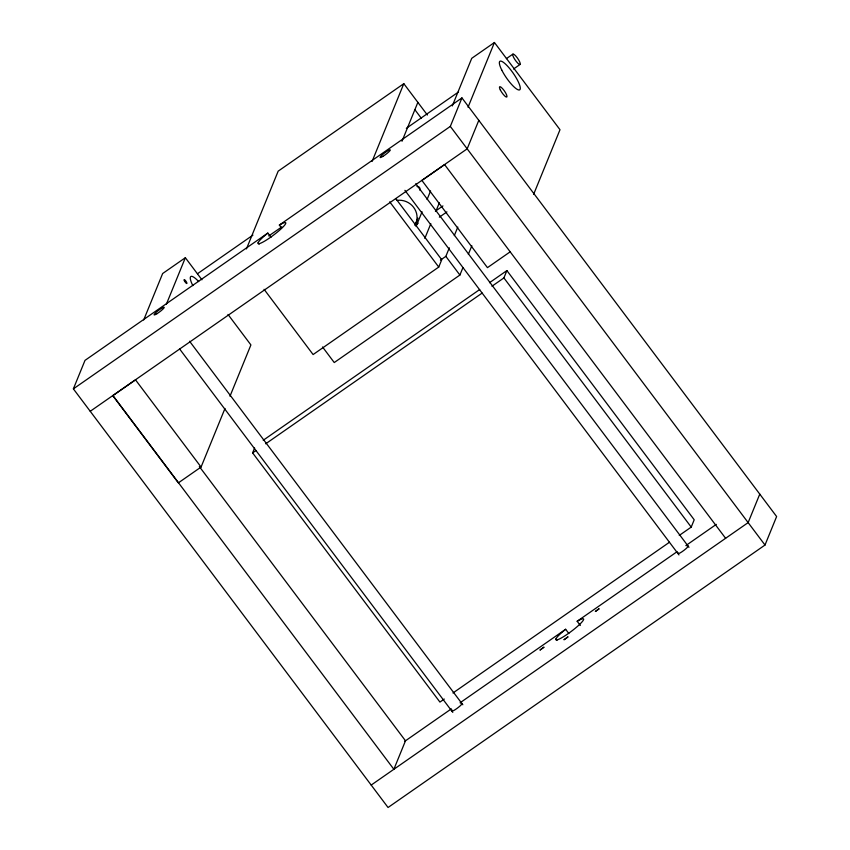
<?xml version="1.0" encoding="UTF-8"?>
<svg xmlns="http://www.w3.org/2000/svg" width="850" height="850" viewBox="0 0 850 850"><rect width="100%" height="100%" fill="white"/><g stroke="black" fill="none" stroke-linecap="round" stroke-linejoin="round"><path stroke-width="1.27" d="M267.824 233.081A17.34 2.561 -36.9 0 0 259.93 243.472A17.34 2.561 -36.9 0 0 281.647 228.342A17.34 2.561 -36.9 0 0 279.342 225.059L461.943 97.909L776.624 516.545L765 545.041L388.057 807.5L73.376 388.864L85 360.379L267.824 233.081L270.98 237.278M143.703 319.94L162.648 273.53L185.353 257.72L201.939 279.788M166.409 304.13L185.353 257.72M246.436 248.923L278.173 171.158L403.814 83.672L427.38 115.026M201.067 467.054L135.511 379.844L112.806 395.654L178.362 482.864L201.067 467.054L224.995 408.436M229.978 396.228L250.909 344.93L228.002 314.457M444.274 699.051L439.928 702.079L252.609 452.891L254.607 448.003M372.077 161.447L403.814 83.672M401.997 141.249L417.86 102.361M452.296 105.942L471.739 58.31L494.445 42.5L560.001 129.71L533.587 194.438M73.376 388.864L450.319 126.406L461.943 97.909M417.934 218.099L414.949 225.42L418.179 223.178M416.064 226.504L422.067 211.778M427.082 199.506L430.578 190.921M468.031 107.228L494.445 42.5M424.83 238.372L430.833 223.656M435.848 211.384L439.354 202.789M478.805 120.339L467.171 148.835L90.228 411.294M264.074 289.319L313.108 354.556L438.749 267.07L441.745 259.739L395.866 198.719M440.428 260.132L445.846 256.36L449.331 247.817M454.314 235.609L457.81 227.056M322.543 346.97L334.241 362.546L459.892 275.049L462.889 267.729M468.361 254.299L471.856 245.746M491.938 286.248L503.912 277.918L506.897 270.587L694.206 519.775L691.22 527.106L679.256 535.436M759.773 494.116L748.138 522.612L371.195 785.071M197.455 273.743L252.928 235.121M406.321 128.318L458.533 91.959M506.398 58.629L512.933 54.081M268.749 235.939L281.775 226.929M513.528 69.02L520.051 64.472A6.301 1.498 55.2 0 0 515.865 56.079A6.301 1.498 55.2 0 0 513.559 57.279A6.301 1.498 55.2 0 0 520.051 64.472M435.402 211.183L442.935 205.934M439.354 217.175L446.93 211.894M510.159 251.834L487.454 267.644L421.897 180.434L444.603 164.624L725.613 538.294M263.224 440.268L479.697 289.531M489.494 282.71L506.897 270.587M252.609 452.891L255.882 450.617M265.668 443.806L482.152 293.069M452.976 692.984L669.46 542.247M404.589 741.423L451.382 708.847M460.094 702.78L565.654 629.276L568.809 633.484M565.654 629.276A17.34 2.561 -36.9 0 0 557.759 639.678A17.34 2.561 -36.9 0 0 579.477 624.548A17.34 2.561 -36.9 0 0 577.161 621.265L677.163 551.639M685.854 545.583L716.295 524.386M450.319 126.406L765 545.041M414.874 109.692L421.217 118.139M503.912 277.918L691.22 527.106M415.735 183.759L688.989 547.283M404.908 190.326L678.959 554.912M445.846 256.36L459.892 275.049M389.714 201.833L438.749 267.07M279.342 225.059L281.446 227.864M577.161 621.265L580.327 625.462M258.102 242.76L259.154 244.163M555.921 638.966L556.973 640.369M189.571 341.243L462.825 704.756M179.541 348.861L452.795 712.385M199.346 466.554L405.493 740.796L393.869 769.293L112.901 395.516M687.183 546.168A6.301 0.924 -36.9 0 1 684.016 550.301A6.301 0.924 -36.9 0 1 678.343 552.936M461.019 703.641A6.301 0.924 -36.9 0 1 460.711 705.351A6.301 0.924 -36.9 0 1 454.219 710.249A6.301 0.924 -36.9 0 1 452.349 710.186M192.844 285.621A17.34 4.101 55.2 0 1 198.666 281.573M397.014 200.377A17.34 16.649 22.2 0 1 413.514 207.177A17.34 16.649 22.2 0 1 415.501 224.357M417.021 186.575A2.359 2.274 22.2 0 1 419.624 190.049M540.111 649.974L543.872 647.232L540.111 649.974M564.092 639.689L567.885 636.969L564.092 639.689M595.393 611.479L599.154 608.738L595.425 611.426M382.925 156.368A6.301 0.924 -36.9 0 0 390.288 149.919A6.301 0.924 -36.9 0 0 382.468 154.689A6.301 0.924 -36.9 0 0 382.925 156.368M156.867 313.767A6.301 0.924 -36.9 0 0 164.231 307.328A6.301 0.924 -36.9 0 0 156.411 312.099A6.301 0.924 -36.9 0 0 156.867 313.767M501.766 70.072A17.34 4.101 55.2 0 0 519.648 89.856A17.34 4.101 55.2 0 0 508.13 66.757A17.34 4.101 55.2 0 0 501.766 70.072M500.289 89.877A6.301 1.498 55.2 0 0 506.781 97.038A6.301 1.498 55.2 0 0 502.552 88.613A6.301 1.498 55.2 0 0 500.289 89.877M184.386 280.787A2.359 0.563 55.2 0 0 186.83 283.486A2.359 0.563 55.2 0 0 185.258 280.341A2.359 0.563 55.2 0 0 184.386 280.787"/></g></svg>
